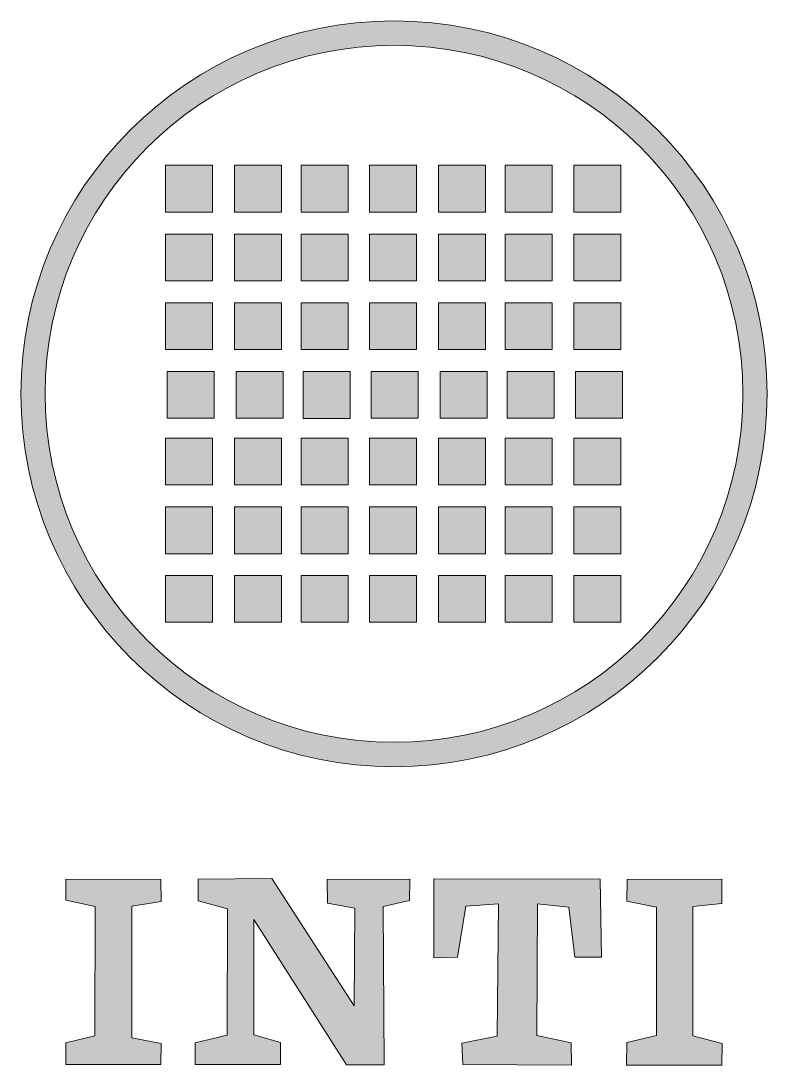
# Model space of a CAD drawing. Header units: inches. Extents: x 0 to 354, y 0 to 496.
import ezdxf

# ---------------------------------------------------------------- set-up
doc = ezdxf.new("R2010")
doc.units = ezdxf.units.IN
doc.header["$MEASUREMENT"] = 0
doc.layers.add('svg2', color=7, linetype='Continuous')

# ---------------------------------------------------------------- blocks, each defined once
blk = doc.blocks.new('block 8')
at = {"layer": 'svg2', "true_color": 0xffffff}
h = blk.add_hatch(color=7, dxfattribs=at)
h.dxf.hatch_style = 2
h.paths.add_polyline_path([(68.62, 427.45), (90.94, 427.45), (90.94, 405.19), (68.62, 405.19)])
h = blk.add_hatch(color=7, dxfattribs=at)
h.dxf.hatch_style = 2
h.paths.add_polyline_path([(101.39, 427.45), (123.7, 427.45), (123.7, 405.19), (101.39, 405.19)])
h = blk.add_hatch(color=7, dxfattribs=at)
h.dxf.hatch_style = 2
h.paths.add_polyline_path([(133.14, 427.45), (155.46, 427.45), (155.46, 405.18), (133.14, 405.18)])
h = blk.add_hatch(color=7, dxfattribs=at)
h.dxf.hatch_style = 2
h.paths.add_polyline_path([(165.5, 427.45), (187.82, 427.45), (187.82, 405.19), (165.5, 405.19)])
h = blk.add_hatch(color=7, dxfattribs=at)
h.dxf.hatch_style = 2
h.paths.add_polyline_path([(198.27, 427.45), (220.59, 427.45), (220.59, 405.19), (198.27, 405.19)])
h = blk.add_hatch(color=7, dxfattribs=at)
h.dxf.hatch_style = 2
h.paths.add_polyline_path([(230.03, 427.45), (252.34, 427.45), (252.34, 405.19), (230.03, 405.19)])
h = blk.add_hatch(color=7, dxfattribs=at)
h.dxf.hatch_style = 2
h.paths.add_polyline_path([(262.53, 427.45), (284.84, 427.45), (284.84, 405.19), (262.53, 405.19)])
h = blk.add_hatch(color=7, dxfattribs=at)
h.dxf.hatch_style = 2
h.paths.add_polyline_path([(68.62, 394.77), (90.93, 394.77), (90.93, 372.5), (68.62, 372.5)])
h = blk.add_hatch(color=7, dxfattribs=at)
h.dxf.hatch_style = 2
h.paths.add_polyline_path([(101.39, 394.77), (123.7, 394.77), (123.7, 372.5), (101.39, 372.5)])
h = blk.add_hatch(color=7, dxfattribs=at)
h.dxf.hatch_style = 2
h.paths.add_polyline_path([(133.14, 394.77), (155.46, 394.77), (155.46, 372.5), (133.14, 372.5)])
h = blk.add_hatch(color=7, dxfattribs=at)
h.dxf.hatch_style = 2
h.paths.add_polyline_path([(165.5, 394.77), (187.82, 394.77), (187.82, 372.5), (165.5, 372.5)])
h = blk.add_hatch(color=7, dxfattribs=at)
h.dxf.hatch_style = 2
h.paths.add_polyline_path([(198.27, 394.77), (220.58, 394.77), (220.58, 372.5), (198.27, 372.5)])
h = blk.add_hatch(color=7, dxfattribs=at)
h.dxf.hatch_style = 2
h.paths.add_polyline_path([(230.02, 394.77), (252.34, 394.77), (252.34, 372.5), (230.02, 372.5)])
h = blk.add_hatch(color=7, dxfattribs=at)
h.dxf.hatch_style = 2
h.paths.add_polyline_path([(262.53, 394.77), (284.84, 394.77), (284.84, 372.5), (262.53, 372.5)])
h = blk.add_hatch(color=7, dxfattribs=at)
h.dxf.hatch_style = 2
h.paths.add_polyline_path([(68.62, 362.2), (90.93, 362.2), (90.93, 339.94), (68.62, 339.94)])
h = blk.add_hatch(color=7, dxfattribs=at)
h.dxf.hatch_style = 2
h.paths.add_polyline_path([(101.39, 362.2), (123.7, 362.2), (123.7, 339.94), (101.39, 339.94)])
h = blk.add_hatch(color=7, dxfattribs=at)
h.dxf.hatch_style = 2
h.paths.add_polyline_path([(133.14, 362.2), (155.46, 362.2), (155.46, 339.94), (133.14, 339.94)])
h = blk.add_hatch(color=7, dxfattribs=at)
h.dxf.hatch_style = 2
h.paths.add_polyline_path([(165.5, 362.2), (187.82, 362.2), (187.82, 339.94), (165.5, 339.94)])
h = blk.add_hatch(color=7, dxfattribs=at)
h.dxf.hatch_style = 2
h.paths.add_polyline_path([(198.27, 362.2), (220.58, 362.2), (220.58, 339.94), (198.27, 339.94)])
h = blk.add_hatch(color=7, dxfattribs=at)
h.dxf.hatch_style = 2
h.paths.add_polyline_path([(230.02, 362.2), (252.34, 362.2), (252.34, 339.94), (230.02, 339.94)])
h = blk.add_hatch(color=7, dxfattribs=at)
h.dxf.hatch_style = 2
h.paths.add_polyline_path([(262.53, 362.2), (284.84, 362.2), (284.84, 339.94), (262.53, 339.94)])
h = blk.add_hatch(color=7, dxfattribs=at)
h.dxf.hatch_style = 2
h.paths.add_polyline_path([(69.49, 329.52), (91.81, 329.52), (91.81, 307.26), (69.49, 307.26)])
h = blk.add_hatch(color=7, dxfattribs=at)
h.dxf.hatch_style = 2
h.paths.add_polyline_path([(102.26, 329.52), (124.57, 329.52), (124.57, 307.26), (102.26, 307.26)])
h = blk.add_hatch(color=7, dxfattribs=at)
h.dxf.hatch_style = 2
h.paths.add_polyline_path([(134.01, 329.52), (156.33, 329.52), (156.33, 307.25), (134.01, 307.25)])
h = blk.add_hatch(color=7, dxfattribs=at)
h.dxf.hatch_style = 2
h.paths.add_polyline_path([(166.37, 329.52), (188.69, 329.52), (188.69, 307.26), (166.37, 307.26)])
h = blk.add_hatch(color=7, dxfattribs=at)
h.dxf.hatch_style = 2
h.paths.add_polyline_path([(199.14, 329.52), (221.46, 329.52), (221.46, 307.26), (199.14, 307.26)])
h = blk.add_hatch(color=7, dxfattribs=at)
h.dxf.hatch_style = 2
h.paths.add_polyline_path([(230.9, 329.52), (253.21, 329.52), (253.21, 307.26), (230.9, 307.26)])
h = blk.add_hatch(color=7, dxfattribs=at)
h.dxf.hatch_style = 2
h.paths.add_polyline_path([(263.4, 329.52), (285.71, 329.52), (285.71, 307.26), (263.4, 307.26)])
h = blk.add_hatch(color=7, dxfattribs=at)
h.dxf.hatch_style = 2
h.paths.add_polyline_path([(68.62, 297.86), (90.93, 297.86), (90.93, 275.6), (68.62, 275.6)])
h = blk.add_hatch(color=7, dxfattribs=at)
h.dxf.hatch_style = 2
h.paths.add_polyline_path([(101.39, 297.86), (123.7, 297.86), (123.7, 275.6), (101.39, 275.6)])
h = blk.add_hatch(color=7, dxfattribs=at)
h.dxf.hatch_style = 2
h.paths.add_polyline_path([(133.14, 297.86), (155.46, 297.86), (155.46, 275.6), (133.14, 275.6)])
h = blk.add_hatch(color=7, dxfattribs=at)
h.dxf.hatch_style = 2
h.paths.add_polyline_path([(165.5, 297.86), (187.82, 297.86), (187.82, 275.6), (165.5, 275.6)])
h = blk.add_hatch(color=7, dxfattribs=at)
h.dxf.hatch_style = 2
h.paths.add_polyline_path([(198.27, 297.86), (220.58, 297.86), (220.58, 275.6), (198.27, 275.6)])
h = blk.add_hatch(color=7, dxfattribs=at)
h.dxf.hatch_style = 2
h.paths.add_polyline_path([(230.02, 297.86), (252.34, 297.86), (252.34, 275.6), (230.02, 275.6)])
h = blk.add_hatch(color=7, dxfattribs=at)
h.dxf.hatch_style = 2
h.paths.add_polyline_path([(262.53, 297.86), (284.84, 297.86), (284.84, 275.6), (262.53, 275.6)])
h = blk.add_hatch(color=7, dxfattribs=at)
h.dxf.hatch_style = 2
h.paths.add_polyline_path([(68.62, 265.18), (90.93, 265.18), (90.93, 242.92), (68.62, 242.92)])
h = blk.add_hatch(color=7, dxfattribs=at)
h.dxf.hatch_style = 2
h.paths.add_polyline_path([(101.38, 265.18), (123.7, 265.18), (123.7, 242.92), (101.38, 242.92)])
h = blk.add_hatch(color=7, dxfattribs=at)
h.dxf.hatch_style = 2
h.paths.add_polyline_path([(133.14, 265.18), (155.46, 265.18), (155.46, 242.92), (133.14, 242.92)])
h = blk.add_hatch(color=7, dxfattribs=at)
h.dxf.hatch_style = 2
h.paths.add_polyline_path([(165.5, 265.18), (187.82, 265.18), (187.82, 242.92), (165.5, 242.92)])
h = blk.add_hatch(color=7, dxfattribs=at)
h.dxf.hatch_style = 2
h.paths.add_polyline_path([(198.27, 265.18), (220.58, 265.18), (220.58, 242.92), (198.27, 242.92)])
h = blk.add_hatch(color=7, dxfattribs=at)
h.dxf.hatch_style = 2
h.paths.add_polyline_path([(230.02, 265.18), (252.34, 265.18), (252.34, 242.92), (230.02, 242.92)])
h = blk.add_hatch(color=7, dxfattribs=at)
h.dxf.hatch_style = 2
h.paths.add_polyline_path([(262.52, 265.18), (284.84, 265.18), (284.84, 242.92), (262.52, 242.92)])
h = blk.add_hatch(color=7, dxfattribs=at)
h.dxf.hatch_style = 2
h.paths.add_polyline_path([(68.62, 232.61), (90.93, 232.61), (90.93, 210.35), (68.62, 210.35)])
h = blk.add_hatch(color=7, dxfattribs=at)
h.dxf.hatch_style = 2
h.paths.add_polyline_path([(101.38, 232.61), (123.7, 232.61), (123.7, 210.35), (101.38, 210.35)])
h = blk.add_hatch(color=7, dxfattribs=at)
h.dxf.hatch_style = 2
h.paths.add_polyline_path([(133.14, 232.61), (155.46, 232.61), (155.46, 210.35), (133.14, 210.35)])
h = blk.add_hatch(color=7, dxfattribs=at)
h.dxf.hatch_style = 2
h.paths.add_polyline_path([(165.5, 232.61), (187.82, 232.61), (187.82, 210.35), (165.5, 210.35)])
h = blk.add_hatch(color=7, dxfattribs=at)
h.dxf.hatch_style = 2
h.paths.add_polyline_path([(198.27, 232.61), (220.58, 232.61), (220.58, 210.35), (198.27, 210.35)])
h = blk.add_hatch(color=7, dxfattribs=at)
h.dxf.hatch_style = 2
h.paths.add_polyline_path([(230.02, 232.61), (252.34, 232.61), (252.34, 210.35), (230.02, 210.35)])
h = blk.add_hatch(color=7, dxfattribs=at)
h.dxf.hatch_style = 2
h.paths.add_polyline_path([(262.52, 232.61), (284.84, 232.61), (284.84, 210.35), (262.52, 210.35)])
at = {"layer": 'svg2', "lineweight": 0}
for points in [[(68.62, 427.45), (90.94, 427.45), (90.94, 405.19), (68.62, 405.19), (68.62, 427.45)], [(101.39, 427.45), (123.7, 427.45), (123.7, 405.19), (101.39, 405.19), (101.39, 427.45)], [(133.14, 427.45), (155.46, 427.45), (155.46, 405.18), (133.14, 405.18), (133.14, 427.45)], [(165.5, 427.45), (187.82, 427.45), (187.82, 405.19), (165.5, 405.19), (165.5, 427.45)], [(198.27, 427.45), (220.59, 427.45), (220.59, 405.19), (198.27, 405.19), (198.27, 427.45)], [(230.03, 427.45), (252.34, 427.45), (252.34, 405.19), (230.03, 405.19), (230.03, 427.45)], [(262.53, 427.45), (284.84, 427.45), (284.84, 405.19), (262.53, 405.19), (262.53, 427.45)], [(68.62, 394.77), (90.93, 394.77), (90.93, 372.5), (68.62, 372.5), (68.62, 394.77)], [(101.39, 394.77), (123.7, 394.77), (123.7, 372.5), (101.39, 372.5), (101.39, 394.77)], [(133.14, 394.77), (155.46, 394.77), (155.46, 372.5), (133.14, 372.5), (133.14, 394.77)], [(165.5, 394.77), (187.82, 394.77), (187.82, 372.5), (165.5, 372.5), (165.5, 394.77)], [(198.27, 394.77), (220.58, 394.77), (220.58, 372.5), (198.27, 372.5), (198.27, 394.77)], [(230.02, 394.77), (252.34, 394.77), (252.34, 372.5), (230.02, 372.5), (230.02, 394.77)], [(262.53, 394.77), (284.84, 394.77), (284.84, 372.5), (262.53, 372.5), (262.53, 394.77)], [(68.62, 362.2), (90.93, 362.2), (90.93, 339.94), (68.62, 339.94), (68.62, 362.2)], [(101.39, 362.2), (123.7, 362.2), (123.7, 339.94), (101.39, 339.94), (101.39, 362.2)], [(133.14, 362.2), (155.46, 362.2), (155.46, 339.94), (133.14, 339.94), (133.14, 362.2)], [(165.5, 362.2), (187.82, 362.2), (187.82, 339.94), (165.5, 339.94), (165.5, 362.2)], [(198.27, 362.2), (220.58, 362.2), (220.58, 339.94), (198.27, 339.94), (198.27, 362.2)], [(230.02, 362.2), (252.34, 362.2), (252.34, 339.94), (230.02, 339.94), (230.02, 362.2)], [(262.53, 362.2), (284.84, 362.2), (284.84, 339.94), (262.53, 339.94), (262.53, 362.2)], [(69.49, 329.52), (91.81, 329.52), (91.81, 307.26), (69.49, 307.26), (69.49, 329.52)], [(102.26, 329.52), (124.57, 329.52), (124.57, 307.26), (102.26, 307.26), (102.26, 329.52)], [(134.01, 329.52), (156.33, 329.52), (156.33, 307.25), (134.01, 307.25), (134.01, 329.52)], [(166.37, 329.52), (188.69, 329.52), (188.69, 307.26), (166.37, 307.26), (166.37, 329.52)], [(199.14, 329.52), (221.46, 329.52), (221.46, 307.26), (199.14, 307.26), (199.14, 329.52)], [(230.9, 329.52), (253.21, 329.52), (253.21, 307.26), (230.9, 307.26), (230.9, 329.52)], [(263.4, 329.52), (285.71, 329.52), (285.71, 307.26), (263.4, 307.26), (263.4, 329.52)], [(68.62, 297.86), (90.93, 297.86), (90.93, 275.6), (68.62, 275.6), (68.62, 297.86)], [(101.39, 297.86), (123.7, 297.86), (123.7, 275.6), (101.39, 275.6), (101.39, 297.86)], [(133.14, 297.86), (155.46, 297.86), (155.46, 275.6), (133.14, 275.6), (133.14, 297.86)], [(165.5, 297.86), (187.82, 297.86), (187.82, 275.6), (165.5, 275.6), (165.5, 297.86)], [(198.27, 297.86), (220.58, 297.86), (220.58, 275.6), (198.27, 275.6), (198.27, 297.86)], [(230.02, 297.86), (252.34, 297.86), (252.34, 275.6), (230.02, 275.6), (230.02, 297.86)], [(262.53, 297.86), (284.84, 297.86), (284.84, 275.6), (262.53, 275.6), (262.53, 297.86)], [(68.62, 265.18), (90.93, 265.18), (90.93, 242.92), (68.62, 242.92), (68.62, 265.18)], [(101.38, 265.18), (123.7, 265.18), (123.7, 242.92), (101.38, 242.92), (101.38, 265.18)], [(133.14, 265.18), (155.46, 265.18), (155.46, 242.92), (133.14, 242.92), (133.14, 265.18)], [(165.5, 265.18), (187.82, 265.18), (187.82, 242.92), (165.5, 242.92), (165.5, 265.18)], [(198.27, 265.18), (220.58, 265.18), (220.58, 242.92), (198.27, 242.92), (198.27, 265.18)], [(230.02, 265.18), (252.34, 265.18), (252.34, 242.92), (230.02, 242.92), (230.02, 265.18)], [(262.52, 265.18), (284.84, 265.18), (284.84, 242.92), (262.52, 242.92), (262.52, 265.18)], [(68.62, 232.61), (90.93, 232.61), (90.93, 210.35), (68.62, 210.35), (68.62, 232.61)], [(101.38, 232.61), (123.7, 232.61), (123.7, 210.35), (101.38, 210.35), (101.38, 232.61)], [(133.14, 232.61), (155.46, 232.61), (155.46, 210.35), (133.14, 210.35), (133.14, 232.61)], [(165.5, 232.61), (187.82, 232.61), (187.82, 210.35), (165.5, 210.35), (165.5, 232.61)], [(198.27, 232.61), (220.58, 232.61), (220.58, 210.35), (198.27, 210.35), (198.27, 232.61)], [(230.02, 232.61), (252.34, 232.61), (252.34, 210.35), (230.02, 210.35), (230.02, 232.61)], [(262.52, 232.61), (284.84, 232.61), (284.84, 210.35), (262.52, 210.35), (262.52, 232.61)]]:
    blk.add_lwpolyline(points, dxfattribs=at)
blk = doc.blocks.new('block 7')
at = {"layer": 'svg2', "true_color": 0xffffff}
h = blk.add_hatch(color=7, dxfattribs=at)
h.dxf.hatch_style = 2
edge = h.paths.add_edge_path()
edge.add_spline(control_points=[(177.18, 496.06), (79.34, 496.06), (0, 416.75), (0, 318.9), (0, 221.05), (79.34, 141.73), (177.18, 141.73), (275.03, 141.73), (354.33, 221.05), (354.33, 318.9), (354.33, 416.75), (275.03, 496.06), (177.18, 496.06), (177.18, 496.06), (177.18, 496.06), (177.18, 496.06)], knot_values=[0, 0, 0, 0, 1, 1, 1, 2, 2, 2, 3, 3, 3, 4, 4, 4, 5, 5, 5, 5], degree=3, periodic=1)
edge = h.paths.add_edge_path()
edge.add_spline(control_points=[(177.18, 484.45), (268.68, 484.45), (342.82, 410.33), (342.82, 318.9), (342.82, 227.47), (268.68, 153.35), (177.18, 153.35), (85.68, 153.35), (11.51, 227.47), (11.51, 318.9), (11.51, 410.33), (85.68, 484.45), (177.18, 484.45)], knot_values=[0, 0, 0, 0, 1, 1, 1, 2, 2, 2, 3, 3, 3, 4, 4, 4, 4], degree=3, periodic=1)
at = {"layer": 'svg2', "lineweight": 0}
for points, knots in [([(177.18, 496.06), (79.34, 496.06), (0, 416.75), (0, 318.9), (0, 221.05), (79.34, 141.73), (177.18, 141.73), (275.03, 141.73), (354.33, 221.05), (354.33, 318.9), (354.33, 416.75), (275.03, 496.06), (177.18, 496.06), (177.18, 496.06), (177.18, 496.06), (177.18, 496.06)], [0, 0, 0, 0, 1, 1, 1, 2, 2, 2, 3, 3, 3, 4, 4, 4, 5, 5, 5, 5]), ([(177.18, 484.45), (268.68, 484.45), (342.82, 410.33), (342.82, 318.9), (342.82, 227.47), (268.68, 153.35), (177.18, 153.35), (85.68, 153.35), (11.51, 227.47), (11.51, 318.9), (11.51, 410.33), (85.68, 484.45), (177.18, 484.45)], [0, 0, 0, 0, 1, 1, 1, 2, 2, 2, 3, 3, 3, 4, 4, 4, 4])]:
    blk.add_open_spline(points, degree=3, knots=knots, dxfattribs=at)
at = {"layer": 'svg2'}
blk.add_blockref('block 8', (0, 0), dxfattribs=at)
blk = doc.blocks.new('block 9')
at = {"layer": 'svg2', "true_color": 0xffffff}
h = blk.add_hatch(color=7, dxfattribs=at)
h.dxf.hatch_style = 2
h.paths.add_polyline_path([(21.37, 88.36), (66.39, 88.25), (66.61, 77.8), (52.7, 75.47), (52.7, 13), (66.61, 10.34), (66.5, 0.22), (21.26, 0.33), (21.26, 10.56), (35.17, 13.89), (35.28, 75.36), (21.37, 78.36)])
h = blk.add_hatch(color=7, dxfattribs=at)
h.dxf.hatch_style = 2
h.paths.add_polyline_path([(84.22, 78), (98.16, 74.23), (98, 14.19), (82.82, 10.56), (82.82, 0.22), (123.24, 0.33), (123.35, 10.78), (110.64, 14.45), (110.64, 69.24), (154.67, 0.11), (172.53, 0.11), (172.09, 75.36), (184.46, 78.14), (184.68, 88.36), (145.47, 88.25), (145.58, 76.91), (158.51, 74.58), (158.29, 28.23), (119.18, 88.58), (84.24, 88.36)])
h = blk.add_hatch(color=7, dxfattribs=at)
h.dxf.hatch_style = 2
h.paths.add_polyline_path([(207.25, 51.24), (211.3, 75.47), (226.74, 76.69), (226.2, 13.78), (209.33, 10.45), (209.88, 0.22), (261.47, 0), (261.25, 10.56), (245.04, 14.12), (245.26, 76.69), (260.26, 75.02), (263.11, 51.35), (275.71, 51.35), (275.05, 88.36), (196.08, 88.47), (196.08, 51.02)])
h = blk.add_hatch(color=7, dxfattribs=at)
h.dxf.hatch_style = 2
h.paths.add_polyline_path([(301.86, 75.1), (287.68, 77.92), (287.84, 88.22), (332.84, 88.38), (332.84, 76.82), (319.13, 75.41), (319.05, 13.95), (333.07, 10.34), (332.76, 0.04), (287.53, 0.04), (287.68, 10.81), (301.86, 14.03)])
at = {"layer": 'svg2', "lineweight": 0}
for points in [[(21.37, 88.36), (66.39, 88.25), (66.61, 77.8), (52.7, 75.47), (52.7, 13), (66.61, 10.34), (66.5, 0.22), (21.26, 0.33), (21.26, 10.56), (35.17, 13.89), (35.28, 75.36), (21.37, 78.36), (21.37, 88.36)], [(84.22, 78), (98.16, 74.23), (98, 14.19), (82.82, 10.56), (82.82, 0.22), (123.24, 0.33), (123.35, 10.78), (110.64, 14.45), (110.64, 69.24), (154.67, 0.11), (172.53, 0.11), (172.09, 75.36), (184.46, 78.14), (184.68, 88.36), (145.47, 88.25), (145.58, 76.91), (158.51, 74.58), (158.29, 28.23), (119.18, 88.58), (84.24, 88.36), (84.22, 78)], [(207.25, 51.24), (211.3, 75.47), (226.74, 76.69), (226.2, 13.78), (209.33, 10.45), (209.88, 0.22), (261.47, 0), (261.25, 10.56), (245.04, 14.12), (245.26, 76.69), (260.26, 75.02), (263.11, 51.35), (275.71, 51.35), (275.05, 88.36), (196.08, 88.47), (196.08, 51.02), (207.25, 51.24)], [(301.86, 75.1), (287.68, 77.92), (287.84, 88.22), (332.84, 88.38), (332.84, 76.82), (319.13, 75.41), (319.05, 13.95), (333.07, 10.34), (332.76, 0.04), (287.53, 0.04), (287.68, 10.81), (301.86, 14.03), (301.86, 75.1)]]:
    blk.add_lwpolyline(points, dxfattribs=at)
blk = doc.blocks.new('block 6')
at = {"layer": 'svg2'}
for name in ['block 7', 'block 9']:
    blk.add_blockref(name, (0, 0), dxfattribs=at)
blk = doc.blocks.new('block 5')
at = {"layer": 'svg2'}
blk.add_blockref('block 6', (0, 0), dxfattribs=at)

msp = doc.modelspace()

# ---------------------------------------------------------------- block references
at = {"layer": 'svg2'}
msp.add_blockref('block 5', (0, 0), dxfattribs=at)

doc.saveas('drawing.dxf')
